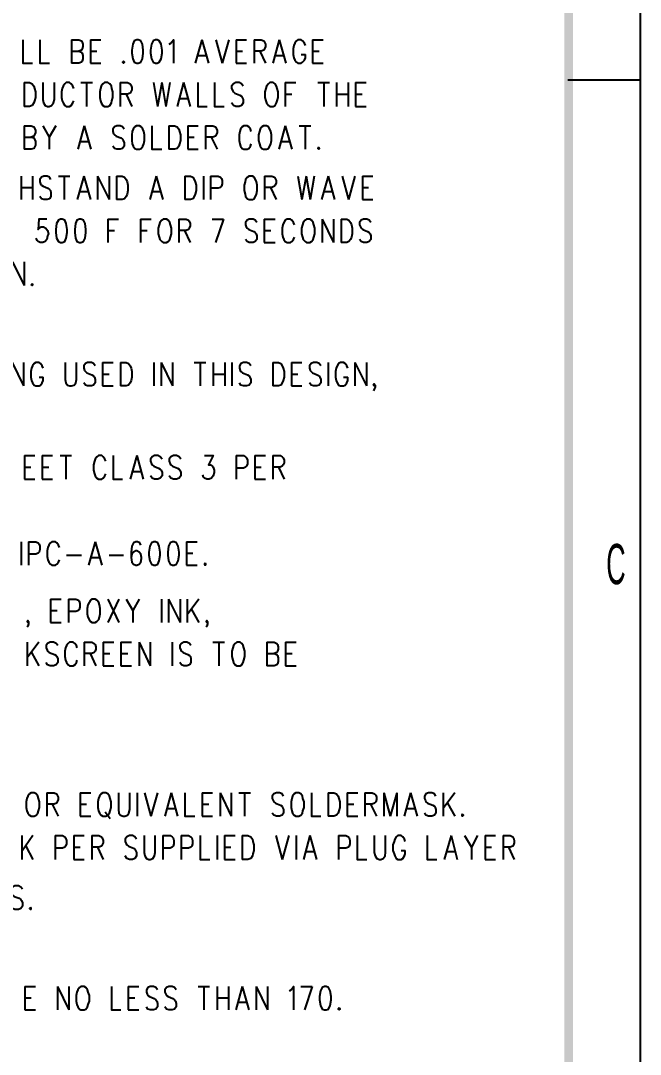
# Model space of a CAD drawing. Extents: x 0 to 19.9, y 0 to 15.
# Drawn here: x 17.738 to 19.9, y 7.979 to 11.582 of the extents above; entities that cross this region are included whole.
import ezdxf
from ezdxf.enums import TextEntityAlignment as Align

# ---------------------------------------------------------------- set-up
doc = ezdxf.new("R2010")
doc.units = 0
doc.header["$MEASUREMENT"] = 0
for name, color, linetype in [('10', 7, 'CONTINUOUS'), ('FORMAT', 3, 'CONTINUOUS'), ('OBJECT', 2, 'CONTINUOUS'), ('TITLE1', 6, 'CONTINUOUS')]:
    doc.layers.add(name, color=color, linetype=linetype)
doc.styles.add('ROMANS', font='romans.shx')
doc.styles.add('SM2', font='TXT', dxfattribs={"width": 0.5})

# ---------------------------------------------------------------- blocks, each defined once
blk = doc.blocks.new('CDWG')
at = {"layer": 'FORMAT'}
for p, q in [((19.9, 0), (19.9, 15)), ((19.9, 11.3747), (19.6466, 11.3747))]:
    blk.add_line(p, q, dxfattribs=at)
blk.add_trace([(19.665, 14.765), (19.635, 14.735), (19.665, 0.235), (19.635, 0.265)], dxfattribs=at)
at = {"layer": 'FORMAT', "style": 'SM2', "width": 0.5}
blk.add_text('C', height=0.1403, dxfattribs=at).set_placement((19.8149, 9.618), align=Align.CENTER)
at = {"layer": 'TITLE1', "style": 'ROMANS', "flags": 8}
for tag, height, p in [('XX', 0.15, (14.3777, 14.1253)), ('XX/XX', 0.075, (13.1243, 1.2636))]:
    blk.add_attdef(tag, text='', height=height, dxfattribs=at).set_placement(p, align=Align.CENTER)
at = {"layer": 'TITLE1', "style": 'ROMANS', "width": 0.707576, "flags": 8}
blk.add_attdef('XX/XX/XX', text='', height=0.15, dxfattribs=at).set_placement((18.0526, 14.1165), (18.8663, 14.1165), align=Align.FIT)
at = {"layer": 'TITLE1', "style": 'ROMANS'}
for tag, p, height in [('XXXXXXX', (13.5096, 1.8925), 0.1), ('XX/XX/XX', (14.9197, 1.8925), 0.1), ('XXXXXXX', (11.741, 0.8194), 0.1), ('XX-XXXXX-XXX', (16.5993, 0.5712), 0.1875), ('XXXXXXX', (13.5488, 0.3103), 0.125), ('XXXXXX', (11.7396, 0.3322), 0.1), ('X', (18.3817, 0.3037), 0.125)]:
    blk.add_attdef(tag, p, '', height=height, dxfattribs=at)
at = {"layer": 'TITLE1', "style": 'ROMANS', "flags": 8}
for tag, p, height in [('XXXXX', (12.0543, 1.5859), 0.075), ('XXX', (13.0516, 1.5859), 0.075), ('XXXXXXXX', (13.5096, 1.5287), 0.093), ('XX/XX/XX', (14.9197, 1.5287), 0.093), ('XXXXX', (12.0517, 1.4275), 0.075), ('XXX', (13.0572, 1.4345), 0.075), ('XXXXX', (12.0517, 1.2565), 0.075)]:
    blk.add_attdef(tag, p, '', height=height, dxfattribs=at)
at = {"layer": 'TITLE1', "style": 'ROMANS'}
for tag, height, p in [('XXXXXXXXXXXXXXXX', 0.1875, (17.9901, 1.3797)), ('XXXXXXXXXXXXXXXXXXXX', 0.1875, (17.7315, 1.0774)), ('XX', 0.1875, (19.2793, 0.5712)), ('XXXXX', 0.125, (16.4513, 0.3037)), ('X', 0.125, (18.8688, 0.3037))]:
    blk.add_attdef(tag, text='', height=height, dxfattribs=at).set_placement(p, align=Align.CENTER)

msp = doc.modelspace()

# ---------------------------------------------------------------- linework, layer by layer
at = {"layer": '10'}
for points in [[(17.7455, 11.516), (17.7455, 11.4343), (17.779, 11.4343)], [(17.8056, 11.516), (17.8056, 11.4343), (17.839, 11.4343)], [(17.9158, 11.516), (17.9158, 11.4343)], [(17.9158, 11.516), (17.9414, 11.516), (17.9503, 11.5121), (17.9522, 11.5081), (17.9552, 11.5003), (17.9552, 11.4924), (17.9522, 11.4845), (17.9503, 11.4796), (17.9414, 11.4757)], [(17.9818, 11.516), (17.9818, 11.4343)], [(17.9818, 11.516), (18.0182, 11.516)], [(18.1432, 11.516), (18.1343, 11.5121), (18.1294, 11.5003), (18.1265, 11.4796), (18.1265, 11.4688), (18.1294, 11.4491), (18.1343, 11.4373), (18.1432, 11.4343), (18.1481, 11.4343), (18.157, 11.4373), (18.1629, 11.4491), (18.1658, 11.4688), (18.1658, 11.4796), (18.1629, 11.5003), (18.157, 11.5121), (18.1481, 11.516), (18.1432, 11.516)], [(18.2081, 11.516), (18.2003, 11.5121), (18.1944, 11.5003), (18.1914, 11.4796), (18.1914, 11.4688), (18.1944, 11.4491), (18.2003, 11.4373), (18.2081, 11.4343), (18.214, 11.4343), (18.2219, 11.4373), (18.2288, 11.4491), (18.2318, 11.4688), (18.2318, 11.4796), (18.2288, 11.5003), (18.2219, 11.5121), (18.214, 11.516), (18.2081, 11.516)], [(18.2564, 11.5003), (18.2623, 11.5042), (18.2711, 11.516), (18.2711, 11.4343)], [(18.3705, 11.516), (18.3469, 11.4343)], [(18.3705, 11.516), (18.3932, 11.4343)], [(18.4188, 11.516), (18.4414, 11.4343)], [(18.464, 11.516), (18.4414, 11.4343)], [(18.4896, 11.516), (18.4896, 11.4343)], [(18.4896, 11.516), (18.5261, 11.516)], [(18.5526, 11.516), (18.5526, 11.4343)], [(18.5526, 11.516), (18.5772, 11.516), (18.5861, 11.5121), (18.589, 11.5081), (18.592, 11.5003), (18.592, 11.4924), (18.589, 11.4845), (18.5861, 11.4796), (18.5772, 11.4757), (18.5526, 11.4757)], [(18.6402, 11.516), (18.6176, 11.4343)], [(18.6402, 11.516), (18.6629, 11.4343)], [(18.7318, 11.4963), (18.7288, 11.5042), (18.7219, 11.5121), (18.717, 11.516), (18.7052, 11.516), (18.7003, 11.5121), (18.6944, 11.5042), (18.6914, 11.4963), (18.6885, 11.4845), (18.6885, 11.4648), (18.6914, 11.453), (18.6944, 11.4451), (18.7003, 11.4373), (18.7052, 11.4343), (18.717, 11.4343), (18.7219, 11.4373), (18.7288, 11.4451), (18.7318, 11.453), (18.7318, 11.4648)], [(18.7564, 11.516), (18.7564, 11.4343)], [(18.7564, 11.516), (18.7938, 11.516)], [(17.9158, 11.4757), (17.9414, 11.4757), (17.9503, 11.4727), (17.9522, 11.4688), (17.9552, 11.4609), (17.9552, 11.4491), (17.9522, 11.4412), (17.9503, 11.4373), (17.9414, 11.4343), (17.9158, 11.4343)], [(17.9818, 11.4757), (18.0044, 11.4757)], [(18.3568, 11.4609), (18.3843, 11.4609)], [(18.4896, 11.4757), (18.5123, 11.4757)], [(18.5723, 11.4757), (18.592, 11.4343)], [(18.6264, 11.4609), (18.654, 11.4609)], [(18.717, 11.4648), (18.7318, 11.4648)], [(18.7564, 11.4757), (18.779, 11.4757)], [(17.9818, 11.4343), (18.0182, 11.4343)], [(18.0969, 11.4412), (18.094, 11.4373), (18.0969, 11.4343), (18.0999, 11.4373), (18.0969, 11.4412)], [(18.4896, 11.4343), (18.5261, 11.4343)], [(18.7564, 11.4343), (18.7938, 11.4343)], [(17.7505, 11.3664), (17.7505, 11.2837)], [(17.7505, 11.3664), (17.7692, 11.3664), (17.778, 11.3625), (17.7839, 11.3536), (17.7859, 11.3457), (17.7898, 11.3339), (17.7898, 11.3152), (17.7859, 11.3034), (17.7839, 11.2955), (17.778, 11.2867), (17.7692, 11.2837), (17.7505, 11.2837)], [(17.8154, 11.3664), (17.8154, 11.3074), (17.8184, 11.2955), (17.8233, 11.2867), (17.8322, 11.2837), (17.8381, 11.2837), (17.8459, 11.2867), (17.8528, 11.2955), (17.8558, 11.3074), (17.8558, 11.3664)], [(17.9237, 11.3457), (17.9207, 11.3536), (17.9148, 11.3625), (17.9089, 11.3664), (17.8971, 11.3664), (17.8922, 11.3625), (17.8863, 11.3536), (17.8833, 11.3457), (17.8804, 11.3339), (17.8804, 11.3152), (17.8833, 11.3034), (17.8863, 11.2955), (17.8922, 11.2867), (17.8971, 11.2837), (17.9089, 11.2837), (17.9148, 11.2867), (17.9207, 11.2955), (17.9237, 11.3034)], [(17.9483, 11.3664), (17.9887, 11.3664)], [(17.968, 11.3664), (17.968, 11.2837)], [(18.031, 11.3664), (18.0251, 11.3625), (18.0192, 11.3536), (18.0172, 11.3457), (18.0142, 11.3339), (18.0142, 11.3152), (18.0172, 11.3034), (18.0192, 11.2955), (18.0251, 11.2867), (18.031, 11.2837), (18.0428, 11.2837), (18.0487, 11.2867), (18.0546, 11.2955), (18.0566, 11.3034), (18.0595, 11.3152), (18.0595, 11.3339), (18.0566, 11.3457), (18.0546, 11.3536), (18.0487, 11.3625), (18.0428, 11.3664), (18.031, 11.3664)], [(18.0851, 11.3664), (18.0851, 11.2837)], [(18.0851, 11.3664), (18.1107, 11.3664), (18.1196, 11.3625), (18.1225, 11.3585), (18.1255, 11.3497), (18.1255, 11.3418), (18.1225, 11.3339), (18.1196, 11.33), (18.1107, 11.3261), (18.0851, 11.3261)], [(18.2012, 11.3664), (18.215, 11.2837)], [(18.2308, 11.3664), (18.215, 11.2837)], [(18.2308, 11.3664), (18.2446, 11.2837)], [(18.2583, 11.3664), (18.2446, 11.2837)], [(18.3066, 11.3664), (18.2839, 11.2837)], [(18.3066, 11.3664), (18.3292, 11.2837)], [(18.3558, 11.3664), (18.3558, 11.2837), (18.3892, 11.2837)], [(18.4148, 11.3664), (18.4148, 11.2837), (18.4483, 11.2837)], [(18.5142, 11.3536), (18.5083, 11.3625), (18.5005, 11.3664), (18.4886, 11.3664), (18.4808, 11.3625), (18.4739, 11.3536), (18.4739, 11.3457), (18.4778, 11.3379), (18.4808, 11.3339), (18.4857, 11.33), (18.5024, 11.3231), (18.5083, 11.3192), (18.5113, 11.3152), (18.5142, 11.3074), (18.5142, 11.2955), (18.5083, 11.2867), (18.5005, 11.2837), (18.4886, 11.2837), (18.4808, 11.2867), (18.4739, 11.2955)], [(18.6077, 11.3664), (18.6028, 11.3625), (18.5959, 11.3536), (18.593, 11.3457), (18.59, 11.3339), (18.59, 11.3152), (18.593, 11.3034), (18.5959, 11.2955), (18.6028, 11.2867), (18.6077, 11.2837), (18.6196, 11.2837), (18.6255, 11.2867), (18.6304, 11.2955), (18.6333, 11.3034), (18.6363, 11.3152), (18.6363, 11.3339), (18.6333, 11.3457), (18.6304, 11.3536), (18.6255, 11.3625), (18.6196, 11.3664), (18.6077, 11.3664)], [(18.6609, 11.3664), (18.6609, 11.2837)], [(18.6609, 11.3664), (18.6983, 11.3664)], [(18.7751, 11.3664), (18.8154, 11.3664)], [(18.7957, 11.3664), (18.7957, 11.2837)], [(18.84, 11.3664), (18.84, 11.2837)], [(18.8804, 11.3664), (18.8804, 11.2837)], [(18.906, 11.3664), (18.906, 11.2837)], [(18.906, 11.3664), (18.9434, 11.3664)], [(18.1058, 11.3261), (18.1255, 11.2837)], [(18.6609, 11.3261), (18.6845, 11.3261)], [(18.84, 11.3261), (18.8804, 11.3261)], [(18.906, 11.3261), (18.9296, 11.3261)], [(18.2928, 11.3113), (18.3213, 11.3113)], [(18.906, 11.2837), (18.9434, 11.2837)], [(17.7505, 11.2158), (17.7505, 11.1341)], [(17.7505, 11.2158), (17.7751, 11.2158), (17.7839, 11.2119), (17.7859, 11.2079), (17.7898, 11.2001), (17.7898, 11.1922), (17.7859, 11.1843), (17.7839, 11.1804), (17.7751, 11.1764)], [(17.8154, 11.2158), (17.8381, 11.1764), (17.8381, 11.1341)], [(17.8607, 11.2158), (17.8381, 11.1764)], [(17.9601, 11.2158), (17.9375, 11.1341)], [(17.9601, 11.2158), (17.9827, 11.1341)], [(18.0989, 11.204), (18.093, 11.2119), (18.0851, 11.2158), (18.0733, 11.2158), (18.0654, 11.2119), (18.0595, 11.204), (18.0595, 11.1961), (18.0625, 11.1883), (18.0654, 11.1843), (18.0713, 11.1804), (18.0881, 11.1735), (18.093, 11.1696), (18.0959, 11.1646), (18.0989, 11.1568), (18.0989, 11.1449), (18.093, 11.1371), (18.0851, 11.1341), (18.0733, 11.1341), (18.0654, 11.1371), (18.0595, 11.1449)], [(18.1422, 11.2158), (18.1363, 11.2119), (18.1304, 11.204), (18.1274, 11.1961), (18.1255, 11.1843), (18.1255, 11.1646), (18.1274, 11.1528), (18.1304, 11.1449), (18.1363, 11.1371), (18.1422, 11.1341), (18.153, 11.1341), (18.1589, 11.1371), (18.1648, 11.1449), (18.1678, 11.1528), (18.1707, 11.1646), (18.1707, 11.1843), (18.1678, 11.1961), (18.1648, 11.204), (18.1589, 11.2119), (18.153, 11.2158), (18.1422, 11.2158)], [(18.1963, 11.2158), (18.1963, 11.1341), (18.2308, 11.1341)], [(18.2554, 11.2158), (18.2554, 11.1341)], [(18.2554, 11.2158), (18.2751, 11.2158), (18.2839, 11.2119), (18.2898, 11.204), (18.2928, 11.1961), (18.2957, 11.1843), (18.2957, 11.1646), (18.2928, 11.1528), (18.2898, 11.1449), (18.2839, 11.1371), (18.2751, 11.1341), (18.2554, 11.1341)], [(18.3213, 11.2158), (18.3213, 11.1341)], [(18.3213, 11.2158), (18.3577, 11.2158)], [(18.3833, 11.2158), (18.3833, 11.1341)], [(18.3833, 11.2158), (18.4089, 11.2158), (18.4178, 11.2119), (18.4207, 11.2079), (18.4237, 11.2001), (18.4237, 11.1922), (18.4207, 11.1843), (18.4178, 11.1804), (18.4089, 11.1764), (18.3833, 11.1764)], [(18.5428, 11.1961), (18.5398, 11.204), (18.5339, 11.2119), (18.528, 11.2158), (18.5172, 11.2158), (18.5113, 11.2119), (18.5054, 11.204), (18.5024, 11.1961), (18.5005, 11.1843), (18.5005, 11.1646), (18.5024, 11.1528), (18.5054, 11.1449), (18.5113, 11.1371), (18.5172, 11.1341), (18.528, 11.1341), (18.5339, 11.1371), (18.5398, 11.1449), (18.5428, 11.1528)], [(18.5851, 11.2158), (18.5792, 11.2119), (18.5733, 11.204), (18.5713, 11.1961), (18.5684, 11.1843), (18.5684, 11.1646), (18.5713, 11.1528), (18.5733, 11.1449), (18.5792, 11.1371), (18.5851, 11.1341), (18.5959, 11.1341), (18.6028, 11.1371), (18.6077, 11.1449), (18.6107, 11.1528), (18.6136, 11.1646), (18.6136, 11.1843), (18.6107, 11.1961), (18.6077, 11.204), (18.6028, 11.2119), (18.5959, 11.2158), (18.5851, 11.2158)], [(18.6609, 11.2158), (18.6392, 11.1341)], [(18.6609, 11.2158), (18.6845, 11.1341)], [(18.7101, 11.2158), (18.7505, 11.2158)], [(18.7308, 11.2158), (18.7308, 11.1341)], [(17.7505, 11.1764), (17.7751, 11.1764), (17.7839, 11.1735), (17.7859, 11.1696), (17.7898, 11.1607), (17.7898, 11.1489), (17.7859, 11.141), (17.7839, 11.1371), (17.7751, 11.1341), (17.7505, 11.1341)], [(18.3213, 11.1764), (18.343, 11.1764)], [(18.403, 11.1764), (18.4237, 11.1341)], [(17.9463, 11.1607), (17.9739, 11.1607)], [(18.6471, 11.1607), (18.6766, 11.1607)], [(18.778, 11.141), (18.7751, 11.1371), (18.778, 11.1341), (18.781, 11.1371), (18.778, 11.141)], [(18.3213, 11.1341), (18.3577, 11.1341)], [(17.7396, 11.0406), (17.7396, 10.9589)], [(17.779, 11.0406), (17.779, 10.9589)], [(17.8439, 11.0288), (17.839, 11.0367), (17.8302, 11.0406), (17.8193, 11.0406), (17.8105, 11.0367), (17.8056, 11.0288), (17.8056, 11.0209), (17.8075, 11.0131), (17.8105, 11.0091), (17.8164, 11.0052), (17.8331, 10.9983), (17.839, 10.9944), (17.842, 10.9904), (17.8439, 10.9825), (17.8439, 10.9698), (17.839, 10.9619), (17.8302, 10.9589), (17.8193, 10.9589), (17.8105, 10.9619), (17.8056, 10.9698)], [(17.8705, 11.0406), (17.9099, 11.0406)], [(17.8902, 11.0406), (17.8902, 10.9589)], [(17.9581, 11.0406), (17.9355, 10.9589)], [(17.9581, 11.0406), (17.9817, 10.9589)], [(18.0063, 11.0406), (18.0063, 10.9589)], [(18.0063, 11.0406), (18.0467, 10.9589)], [(18.0467, 11.0406), (18.0467, 10.9589)], [(18.0723, 11.0406), (18.0723, 10.9589)], [(18.0723, 11.0406), (18.092, 11.0406), (18.0999, 11.0367), (18.1067, 11.0288), (18.1097, 11.0209), (18.1117, 11.0091), (18.1117, 10.9904), (18.1097, 10.9776), (18.1067, 10.9698), (18.0999, 10.9619), (18.092, 10.9589), (18.0723, 10.9589)], [(18.2111, 11.0406), (18.1884, 10.9589)], [(18.2111, 11.0406), (18.2347, 10.9589)], [(18.3105, 11.0406), (18.3105, 10.9589)], [(18.3105, 11.0406), (18.3302, 11.0406), (18.339, 11.0367), (18.3439, 11.0288), (18.3469, 11.0209), (18.3499, 11.0091), (18.3499, 10.9904), (18.3469, 10.9776), (18.3439, 10.9698), (18.339, 10.9619), (18.3302, 10.9589), (18.3105, 10.9589)], [(18.3764, 11.0406), (18.3764, 10.9589)], [(18.401, 11.0406), (18.401, 10.9589)], [(18.401, 11.0406), (18.4276, 11.0406), (18.4355, 11.0367), (18.4384, 11.0327), (18.4414, 11.0249), (18.4414, 11.0131), (18.4384, 11.0052), (18.4355, 11.0012), (18.4276, 10.9983), (18.401, 10.9983)], [(18.5349, 11.0406), (18.529, 11.0367), (18.5231, 11.0288), (18.5211, 11.0209), (18.5182, 11.0091), (18.5182, 10.9904), (18.5211, 10.9776), (18.5231, 10.9698), (18.529, 10.9619), (18.5349, 10.9589), (18.5467, 10.9589), (18.5526, 10.9619), (18.5575, 10.9698), (18.5605, 10.9776), (18.5634, 10.9904), (18.5634, 11.0091), (18.5605, 11.0209), (18.5575, 11.0288), (18.5526, 11.0367), (18.5467, 11.0406), (18.5349, 11.0406)], [(18.589, 11.0406), (18.589, 10.9589)], [(18.589, 11.0406), (18.6146, 11.0406), (18.6235, 11.0367), (18.6264, 11.0327), (18.6294, 11.0249), (18.6294, 11.017), (18.6264, 11.0091), (18.6235, 11.0052), (18.6146, 11.0012), (18.589, 11.0012)], [(18.7052, 11.0406), (18.7189, 10.9589)], [(18.7347, 11.0406), (18.7189, 10.9589)], [(18.7347, 11.0406), (18.7485, 10.9589)], [(18.7623, 11.0406), (18.7485, 10.9589)], [(18.8105, 11.0406), (18.7878, 10.9589)], [(18.8105, 11.0406), (18.8331, 10.9589)], [(18.8597, 11.0406), (18.8813, 10.9589)], [(18.904, 11.0406), (18.8813, 10.9589)], [(18.9306, 11.0406), (18.9306, 10.9589)], [(18.9306, 11.0406), (18.967, 11.0406)], [(17.7396, 11.0012), (17.779, 11.0012)], [(18.6097, 11.0012), (18.6294, 10.9589)], [(18.9306, 11.0012), (18.9522, 11.0012)], [(17.9443, 10.9865), (17.9719, 10.9865)], [(18.1973, 10.9865), (18.2249, 10.9865)], [(18.7967, 10.9865), (18.8252, 10.9865)], [(18.9306, 10.9589), (18.967, 10.9589)], [(17.8292, 10.891), (17.8016, 10.891), (17.7987, 10.8546), (17.8016, 10.8595), (17.8095, 10.8635), (17.8184, 10.8635), (17.8262, 10.8595), (17.8321, 10.8507), (17.8351, 10.8398), (17.8321, 10.832), (17.8292, 10.8201), (17.8233, 10.8123), (17.8154, 10.8093), (17.8066, 10.8093), (17.7987, 10.8123), (17.7957, 10.8162), (17.7928, 10.8241)], [(17.8774, 10.891), (17.8696, 10.8871), (17.8636, 10.8753), (17.8607, 10.8546), (17.8607, 10.8438), (17.8636, 10.8241), (17.8696, 10.8123), (17.8774, 10.8093), (17.8833, 10.8093), (17.8922, 10.8123), (17.8971, 10.8241), (17.9001, 10.8438), (17.9001, 10.8546), (17.8971, 10.8753), (17.8922, 10.8871), (17.8833, 10.891), (17.8774, 10.891)], [(17.9434, 10.891), (17.9345, 10.8871), (17.9296, 10.8753), (17.9266, 10.8546), (17.9266, 10.8438), (17.9296, 10.8241), (17.9345, 10.8123), (17.9434, 10.8093), (17.9483, 10.8093), (17.9571, 10.8123), (17.9631, 10.8241), (17.965, 10.8438), (17.965, 10.8546), (17.9631, 10.8753), (17.9571, 10.8871), (17.9483, 10.891), (17.9434, 10.891)], [(18.0428, 10.891), (18.0428, 10.8093)], [(18.0428, 10.891), (18.0792, 10.891)], [(18.156, 10.891), (18.156, 10.8093)], [(18.156, 10.891), (18.1934, 10.891)], [(18.2357, 10.891), (18.2308, 10.8871), (18.2239, 10.8792), (18.2209, 10.8713), (18.218, 10.8595), (18.218, 10.8398), (18.2209, 10.828), (18.2239, 10.8201), (18.2308, 10.8123), (18.2357, 10.8093), (18.2475, 10.8093), (18.2524, 10.8123), (18.2583, 10.8201), (18.2613, 10.828), (18.2642, 10.8398), (18.2642, 10.8595), (18.2613, 10.8713), (18.2583, 10.8792), (18.2524, 10.8871), (18.2475, 10.891), (18.2357, 10.891)], [(18.2898, 10.891), (18.2898, 10.8093)], [(18.2898, 10.891), (18.3154, 10.891), (18.3233, 10.8871), (18.3262, 10.8831), (18.3292, 10.8753), (18.3292, 10.8674), (18.3262, 10.8595), (18.3233, 10.8546), (18.3154, 10.8507), (18.2898, 10.8507)], [(18.406, 10.891), (18.4463, 10.891)], [(18.4463, 10.891), (18.4178, 10.8093)], [(18.5625, 10.8792), (18.5566, 10.8871), (18.5487, 10.891), (18.5359, 10.891), (18.528, 10.8871), (18.5221, 10.8792), (18.5221, 10.8713), (18.5251, 10.8635), (18.528, 10.8595), (18.5339, 10.8546), (18.5516, 10.8477), (18.5566, 10.8438), (18.5595, 10.8398), (18.5625, 10.832), (18.5625, 10.8201), (18.5566, 10.8123), (18.5487, 10.8093), (18.5359, 10.8093), (18.528, 10.8123), (18.5221, 10.8201)], [(18.5881, 10.891), (18.5881, 10.8093)], [(18.5881, 10.891), (18.6255, 10.891)], [(18.6934, 10.8713), (18.6904, 10.8792), (18.6845, 10.8871), (18.6796, 10.891), (18.6678, 10.891), (18.6609, 10.8871), (18.656, 10.8792), (18.653, 10.8713), (18.6501, 10.8595), (18.6501, 10.8398), (18.653, 10.828), (18.656, 10.8201), (18.6609, 10.8123), (18.6678, 10.8093), (18.6796, 10.8093), (18.6845, 10.8123), (18.6904, 10.8201), (18.6934, 10.828)], [(18.7357, 10.891), (18.7308, 10.8871), (18.7239, 10.8792), (18.7209, 10.8713), (18.718, 10.8595), (18.718, 10.8398), (18.7209, 10.828), (18.7239, 10.8201), (18.7308, 10.8123), (18.7357, 10.8093), (18.7475, 10.8093), (18.7524, 10.8123), (18.7583, 10.8201), (18.7613, 10.828), (18.7642, 10.8398), (18.7642, 10.8595), (18.7613, 10.8713), (18.7583, 10.8792), (18.7524, 10.8871), (18.7475, 10.891), (18.7357, 10.891)], [(18.7898, 10.891), (18.7898, 10.8093)], [(18.7898, 10.891), (18.8292, 10.8093)], [(18.8292, 10.891), (18.8292, 10.8093)], [(18.8558, 10.891), (18.8558, 10.8093)], [(18.8558, 10.891), (18.8755, 10.891), (18.8833, 10.8871), (18.8892, 10.8792), (18.8922, 10.8713), (18.8942, 10.8595), (18.8942, 10.8398), (18.8922, 10.828), (18.8892, 10.8201), (18.8833, 10.8123), (18.8755, 10.8093), (18.8558, 10.8093)], [(18.9601, 10.8792), (18.9542, 10.8871), (18.9463, 10.891), (18.9345, 10.891), (18.9266, 10.8871), (18.9207, 10.8792), (18.9207, 10.8713), (18.9237, 10.8635), (18.9266, 10.8595), (18.9316, 10.8546), (18.9483, 10.8477), (18.9542, 10.8438), (18.9571, 10.8398), (18.9601, 10.832), (18.9601, 10.8201), (18.9542, 10.8123), (18.9463, 10.8093), (18.9345, 10.8093), (18.9266, 10.8123), (18.9207, 10.8201)], [(18.0428, 10.8507), (18.0654, 10.8507)], [(18.156, 10.8507), (18.1796, 10.8507)], [(18.3095, 10.8507), (18.3292, 10.8093)], [(18.5881, 10.8507), (18.6107, 10.8507)], [(18.5881, 10.8093), (18.6255, 10.8093)], [(17.7101, 10.7414), (17.7505, 10.6587)], [(17.7505, 10.7414), (17.7505, 10.6587)], [(17.778, 10.6656), (17.7751, 10.6617), (17.778, 10.6587), (17.781, 10.6617), (17.778, 10.6656)], [(17.7081, 10.391), (17.7485, 10.3093)], [(17.7485, 10.391), (17.7485, 10.3093)], [(17.8164, 10.3713), (17.8134, 10.3792), (17.8075, 10.3871), (17.8026, 10.391), (17.7908, 10.391), (17.7849, 10.3871), (17.779, 10.3792), (17.776, 10.3713), (17.7731, 10.3595), (17.7731, 10.3398), (17.776, 10.328), (17.779, 10.3201), (17.7849, 10.3123), (17.7908, 10.3093), (17.8026, 10.3093), (17.8075, 10.3123), (17.8134, 10.3201), (17.8164, 10.328), (17.8164, 10.3398)], [(17.8931, 10.391), (17.8931, 10.332), (17.8961, 10.3201), (17.901, 10.3123), (17.9099, 10.3093), (17.9158, 10.3093), (17.9246, 10.3123), (17.9305, 10.3201), (17.9325, 10.332), (17.9325, 10.391)], [(17.9985, 10.3792), (17.9925, 10.3871), (17.9847, 10.391), (17.9719, 10.391), (17.964, 10.3871), (17.9581, 10.3792), (17.9581, 10.3713), (17.9611, 10.3634), (17.964, 10.3595), (17.9689, 10.3546), (17.9866, 10.3477), (17.9925, 10.3438), (17.9955, 10.3398), (17.9985, 10.332), (17.9985, 10.3201), (17.9925, 10.3123), (17.9847, 10.3093), (17.9719, 10.3093), (17.964, 10.3123), (17.9581, 10.3201)], [(18.0231, 10.391), (18.0231, 10.3093)], [(18.0231, 10.391), (18.0605, 10.391)], [(18.086, 10.391), (18.086, 10.3093)], [(18.086, 10.391), (18.1067, 10.391), (18.1146, 10.3871), (18.1205, 10.3792), (18.1235, 10.3713), (18.1264, 10.3595), (18.1264, 10.3398), (18.1235, 10.328), (18.1205, 10.3201), (18.1146, 10.3123), (18.1067, 10.3093), (18.086, 10.3093)], [(18.2022, 10.391), (18.2022, 10.3093)], [(18.2288, 10.391), (18.2288, 10.3093)], [(18.2288, 10.391), (18.2681, 10.3093)], [(18.2681, 10.391), (18.2681, 10.3093)], [(18.3439, 10.391), (18.3843, 10.391)], [(18.3646, 10.391), (18.3646, 10.3093)], [(18.4099, 10.391), (18.4099, 10.3093)], [(18.4502, 10.391), (18.4502, 10.3093)], [(18.4748, 10.391), (18.4748, 10.3093)], [(18.5408, 10.3792), (18.5349, 10.3871), (18.526, 10.391), (18.5152, 10.391), (18.5063, 10.3871), (18.5014, 10.3792), (18.5014, 10.3713), (18.5044, 10.3634), (18.5063, 10.3595), (18.5122, 10.3546), (18.529, 10.3477), (18.5349, 10.3438), (18.5378, 10.3398), (18.5408, 10.332), (18.5408, 10.3201), (18.5349, 10.3123), (18.526, 10.3093), (18.5152, 10.3093), (18.5063, 10.3123), (18.5014, 10.3201)], [(18.6175, 10.391), (18.6175, 10.3093)], [(18.6175, 10.391), (18.6372, 10.391), (18.6461, 10.3871), (18.651, 10.3792), (18.654, 10.3713), (18.6569, 10.3595), (18.6569, 10.3398), (18.654, 10.328), (18.651, 10.3201), (18.6461, 10.3123), (18.6372, 10.3093), (18.6175, 10.3093)], [(18.6825, 10.391), (18.6825, 10.3093)], [(18.6825, 10.391), (18.7189, 10.391)], [(18.7849, 10.3792), (18.779, 10.3871), (18.7711, 10.391), (18.7593, 10.391), (18.7514, 10.3871), (18.7455, 10.3792), (18.7455, 10.3713), (18.7484, 10.3634), (18.7514, 10.3595), (18.7563, 10.3546), (18.7731, 10.3477), (18.779, 10.3438), (18.7819, 10.3398), (18.7849, 10.332), (18.7849, 10.3201), (18.779, 10.3123), (18.7711, 10.3093), (18.7593, 10.3093), (18.7514, 10.3123), (18.7455, 10.3201)], [(18.8105, 10.391), (18.8105, 10.3093)], [(18.8794, 10.3713), (18.8764, 10.3792), (18.8705, 10.3871), (18.8646, 10.391), (18.8538, 10.391), (18.8469, 10.3871), (18.842, 10.3792), (18.839, 10.3713), (18.836, 10.3595), (18.836, 10.3398), (18.839, 10.328), (18.842, 10.3201), (18.8469, 10.3123), (18.8538, 10.3093), (18.8646, 10.3093), (18.8705, 10.3123), (18.8764, 10.3201), (18.8794, 10.328), (18.8794, 10.3398)], [(18.904, 10.391), (18.904, 10.3093)], [(18.904, 10.391), (18.9443, 10.3093)], [(18.9443, 10.391), (18.9443, 10.3093)], [(18.0231, 10.3507), (18.0467, 10.3507)], [(18.4099, 10.3507), (18.4502, 10.3507)], [(18.6825, 10.3507), (18.7051, 10.3507)], [(17.8026, 10.3398), (17.8164, 10.3398)], [(18.0231, 10.3093), (18.0605, 10.3093)], [(18.6825, 10.3093), (18.7189, 10.3093)], [(18.8646, 10.3398), (18.8794, 10.3398)], [(18.9748, 10.3123), (18.9719, 10.3093), (18.9689, 10.3123), (18.9719, 10.3162), (18.9748, 10.3123), (18.9748, 10.3054), (18.9719, 10.2975), (18.9689, 10.2926)], [(17.7514, 10.0662), (17.7514, 9.9845)], [(17.7514, 10.0662), (17.7878, 10.0662)], [(17.8134, 10.0662), (17.8134, 9.9845)], [(17.8134, 10.0662), (17.8498, 10.0662)], [(17.8764, 10.0662), (17.9158, 10.0662)], [(17.8961, 10.0662), (17.8961, 9.9845)], [(18.0349, 10.0465), (18.0319, 10.0544), (18.026, 10.0623), (18.0211, 10.0662), (18.0093, 10.0662), (18.0044, 10.0623), (17.9985, 10.0544), (17.9955, 10.0465), (17.9926, 10.0337), (17.9926, 10.015), (17.9955, 10.0032), (17.9985, 9.9953), (18.0044, 9.9875), (18.0093, 9.9845), (18.0211, 9.9845), (18.026, 9.9875), (18.0319, 9.9953), (18.0349, 10.0032)], [(18.0605, 10.0662), (18.0605, 9.9845), (18.0939, 9.9845)], [(18.1431, 10.0662), (18.1205, 9.9845)], [(18.1431, 10.0662), (18.1658, 9.9845)], [(18.2317, 10.0544), (18.2248, 10.0623), (18.217, 10.0662), (18.2052, 10.0662), (18.1973, 10.0623), (18.1914, 10.0544), (18.1914, 10.0465), (18.1943, 10.0377), (18.1973, 10.0337), (18.2022, 10.0298), (18.2189, 10.0229), (18.2248, 10.019), (18.2288, 10.015), (18.2317, 10.0071), (18.2317, 9.9953), (18.2248, 9.9875), (18.217, 9.9845), (18.2051, 9.9845), (18.1973, 9.9875), (18.1914, 9.9953)], [(18.2967, 10.0544), (18.2908, 10.0623), (18.2819, 10.0662), (18.2711, 10.0662), (18.2622, 10.0623), (18.2563, 10.0544), (18.2563, 10.0465), (18.2593, 10.0377), (18.2622, 10.0337), (18.2681, 10.0298), (18.2849, 10.0229), (18.2908, 10.019), (18.2937, 10.015), (18.2967, 10.0071), (18.2967, 9.9953), (18.2908, 9.9875), (18.2819, 9.9845), (18.2711, 9.9845), (18.2622, 9.9875), (18.2563, 9.9953)], [(18.3794, 10.0662), (18.4099, 10.0662), (18.3931, 10.0337), (18.401, 10.0337), (18.4069, 10.0298), (18.4099, 10.0259), (18.4128, 10.015), (18.4128, 10.0071), (18.4099, 9.9953), (18.404, 9.9875), (18.3961, 9.9845), (18.3872, 9.9845), (18.3794, 9.9875), (18.3764, 9.9914), (18.3735, 9.9993)], [(18.4896, 10.0662), (18.4896, 9.9845)], [(18.4896, 10.0662), (18.5152, 10.0662), (18.5231, 10.0623), (18.526, 10.0583), (18.529, 10.0505), (18.529, 10.0377), (18.526, 10.0298), (18.5231, 10.0259), (18.5152, 10.0229), (18.4896, 10.0229)], [(18.5555, 10.0662), (18.5555, 9.9845)], [(18.5555, 10.0662), (18.592, 10.0662)], [(18.6175, 10.0662), (18.6175, 9.9845)], [(18.6175, 10.0662), (18.6431, 10.0662), (18.651, 10.0623), (18.654, 10.0583), (18.6569, 10.0505), (18.6569, 10.0416), (18.654, 10.0337), (18.651, 10.0298), (18.6431, 10.0259), (18.6175, 10.0259)], [(17.7514, 10.0259), (17.7731, 10.0259)], [(17.8134, 10.0259), (17.8361, 10.0259)], [(18.5555, 10.0259), (18.5772, 10.0259)], [(18.6372, 10.0259), (18.6569, 9.9845)], [(17.7514, 9.9845), (17.7878, 9.9845)], [(17.8134, 9.9845), (17.8498, 9.9845)], [(18.1294, 10.0111), (18.1569, 10.0111)], [(18.5555, 9.9845), (18.592, 9.9845)], [(17.7396, 9.766), (17.7396, 9.6843)], [(17.7652, 9.766), (17.7652, 9.6843)], [(17.7652, 9.766), (17.7908, 9.766), (17.7996, 9.7621), (17.8026, 9.7581), (17.8055, 9.7503), (17.8055, 9.7384), (17.8026, 9.7296), (17.7996, 9.7257), (17.7908, 9.7227), (17.7652, 9.7227)], [(17.8735, 9.7463), (17.8705, 9.7542), (17.8646, 9.7621), (17.8597, 9.766), (17.8469, 9.766), (17.842, 9.7621), (17.8361, 9.7542), (17.8331, 9.7463), (17.8302, 9.7345), (17.8302, 9.7148), (17.8331, 9.703), (17.8361, 9.6951), (17.842, 9.6873), (17.8469, 9.6843), (17.8597, 9.6843), (17.8646, 9.6873), (17.8705, 9.6951), (17.8735, 9.703)], [(17.9985, 9.766), (17.9748, 9.6843)], [(17.9985, 9.766), (18.0211, 9.6843)], [(18.1569, 9.7542), (18.154, 9.7621), (18.1461, 9.766), (18.1402, 9.766), (18.1313, 9.7621), (18.1264, 9.7503), (18.1235, 9.7296), (18.1235, 9.7109), (18.1264, 9.6951), (18.1313, 9.6873), (18.1402, 9.6843), (18.1431, 9.6843), (18.151, 9.6873), (18.1569, 9.6951), (18.1599, 9.707), (18.1599, 9.7109), (18.1569, 9.7227), (18.151, 9.7296), (18.1431, 9.7345), (18.1402, 9.7345), (18.1313, 9.7296), (18.1264, 9.7227), (18.1235, 9.7109)], [(18.2022, 9.766), (18.1943, 9.7621), (18.1884, 9.7503), (18.1855, 9.7296), (18.1855, 9.7188), (18.1884, 9.6991), (18.1943, 9.6873), (18.2022, 9.6843), (18.2081, 9.6843), (18.217, 9.6873), (18.2219, 9.6991), (18.2248, 9.7188), (18.2248, 9.7296), (18.2219, 9.7503), (18.217, 9.7621), (18.2081, 9.766), (18.2022, 9.766)], [(18.2681, 9.766), (18.2593, 9.7621), (18.2544, 9.7503), (18.2514, 9.7296), (18.2514, 9.7188), (18.2544, 9.6991), (18.2593, 9.6873), (18.2681, 9.6843), (18.2731, 9.6843), (18.2819, 9.6873), (18.2878, 9.6991), (18.2908, 9.7188), (18.2908, 9.7296), (18.2878, 9.7503), (18.2819, 9.7621), (18.2731, 9.766), (18.2681, 9.766)], [(18.3164, 9.766), (18.3164, 9.6843)], [(18.3164, 9.766), (18.3538, 9.766)], [(17.8981, 9.7188), (17.9502, 9.7188)], [(17.9847, 9.7109), (18.0122, 9.7109)], [(18.0467, 9.7188), (18.0969, 9.7188)], [(18.3164, 9.7257), (18.339, 9.7257)], [(18.3164, 9.6843), (18.3538, 9.6843)], [(18.3813, 9.6912), (18.3794, 9.6873), (18.3813, 9.6843), (18.3843, 9.6873), (18.3813, 9.6912)], [(17.842, 9.5662), (17.842, 9.4845)], [(17.842, 9.5662), (17.8794, 9.5662)], [(17.905, 9.5662), (17.905, 9.4845)], [(17.905, 9.5662), (17.9306, 9.5662), (17.9394, 9.5623), (17.9424, 9.5583), (17.9443, 9.5505), (17.9443, 9.5377), (17.9424, 9.5298), (17.9394, 9.5259), (17.9306, 9.5229), (17.905, 9.5229)], [(17.9876, 9.5662), (17.9817, 9.5623), (17.9768, 9.5544), (17.9729, 9.5465), (17.9699, 9.5337), (17.9699, 9.515), (17.9729, 9.5032), (17.9768, 9.4953), (17.9817, 9.4875), (17.9876, 9.4845), (17.9985, 9.4845), (18.0044, 9.4875), (18.0103, 9.4953), (18.0132, 9.5032), (18.0152, 9.515), (18.0152, 9.5337), (18.0132, 9.5465), (18.0103, 9.5544), (18.0044, 9.5623), (17.9985, 9.5662), (17.9876, 9.5662)], [(18.0418, 9.5662), (18.0811, 9.4845)], [(18.0811, 9.5662), (18.0418, 9.4845)], [(18.1067, 9.5662), (18.1294, 9.5259), (18.1294, 9.4845)], [(18.152, 9.5662), (18.1294, 9.5259)], [(18.2298, 9.5662), (18.2298, 9.4845)], [(18.2544, 9.5662), (18.2544, 9.4845)], [(18.2544, 9.5662), (18.2947, 9.4845)], [(18.2947, 9.5662), (18.2947, 9.4845)], [(18.3193, 9.5662), (18.3193, 9.4845)], [(18.3597, 9.5662), (18.3193, 9.5111)], [(17.842, 9.5259), (17.8656, 9.5259)], [(18.3341, 9.5298), (18.3597, 9.4845)], [(17.7652, 9.4875), (17.7632, 9.4845), (17.7603, 9.4875), (17.7632, 9.4914), (17.7652, 9.4875), (17.7652, 9.4796), (17.7632, 9.4717), (17.7603, 9.4678)], [(17.842, 9.4845), (17.8794, 9.4845)], [(18.3902, 9.4875), (18.3882, 9.4845), (18.3853, 9.4875), (18.3882, 9.4914), (18.3902, 9.4875), (18.3902, 9.4796), (18.3882, 9.4717), (18.3853, 9.4678)], [(17.7613, 9.4156), (17.7613, 9.3339)], [(17.8016, 9.4156), (17.7613, 9.3615)], [(17.8676, 9.4038), (17.8617, 9.4117), (17.8528, 9.4156), (17.841, 9.4156), (17.8321, 9.4117), (17.8272, 9.4038), (17.8272, 9.3959), (17.8302, 9.3881), (17.8321, 9.3841), (17.838, 9.3802), (17.8558, 9.3733), (17.8617, 9.3694), (17.8646, 9.3654), (17.8676, 9.3575), (17.8676, 9.3448), (17.8617, 9.3369), (17.8528, 9.3339), (17.841, 9.3339), (17.8321, 9.3369), (17.8272, 9.3448)], [(17.9355, 9.3959), (17.9325, 9.4038), (17.9266, 9.4117), (17.9217, 9.4156), (17.9089, 9.4156), (17.904, 9.4117), (17.8981, 9.4038), (17.8951, 9.3959), (17.8922, 9.3841), (17.8922, 9.3654), (17.8951, 9.3526), (17.8981, 9.3447), (17.904, 9.3369), (17.9089, 9.3339), (17.9217, 9.3339), (17.9266, 9.3369), (17.9325, 9.3447), (17.9355, 9.3526)], [(17.9601, 9.4156), (17.9601, 9.3339)], [(17.9601, 9.4156), (17.9867, 9.4156), (17.9945, 9.4117), (17.9975, 9.4077), (18.0004, 9.3999), (18.0004, 9.392), (17.9975, 9.3841), (17.9945, 9.3802), (17.9867, 9.3762), (17.9601, 9.3762)], [(18.026, 9.4156), (18.026, 9.3339)], [(18.026, 9.4156), (18.0634, 9.4156)], [(18.088, 9.4156), (18.088, 9.3339)], [(18.088, 9.4156), (18.1254, 9.4156)], [(18.151, 9.4156), (18.151, 9.3339)], [(18.151, 9.4156), (18.1904, 9.3339)], [(18.1904, 9.4156), (18.1904, 9.3339)], [(18.2672, 9.4156), (18.2672, 9.3339)], [(18.3321, 9.4038), (18.3272, 9.4117), (18.3184, 9.4156), (18.3075, 9.4156), (18.2987, 9.4117), (18.2937, 9.4038), (18.2937, 9.3959), (18.2967, 9.3881), (18.2987, 9.3841), (18.3046, 9.3802), (18.3213, 9.3733), (18.3272, 9.3694), (18.3302, 9.3654), (18.3321, 9.3575), (18.3321, 9.3447), (18.3272, 9.3369), (18.3184, 9.3339), (18.3075, 9.3339), (18.2987, 9.3369), (18.2937, 9.3447)], [(18.4089, 9.4156), (18.4493, 9.4156)], [(18.4296, 9.4156), (18.4296, 9.3339)], [(18.4926, 9.4156), (18.4867, 9.4117), (18.4808, 9.4038), (18.4778, 9.3959), (18.4748, 9.3841), (18.4748, 9.3654), (18.4778, 9.3526), (18.4808, 9.3447), (18.4867, 9.3369), (18.4926, 9.3339), (18.5034, 9.3339), (18.5093, 9.3369), (18.5142, 9.3447), (18.5172, 9.3526), (18.5201, 9.3654), (18.5201, 9.3841), (18.5172, 9.3959), (18.5142, 9.4038), (18.5093, 9.4117), (18.5034, 9.4156), (18.4926, 9.4156)], [(18.5969, 9.4156), (18.5969, 9.3339)], [(18.5969, 9.4156), (18.6225, 9.4156), (18.6313, 9.4117), (18.6343, 9.4077), (18.6363, 9.3999), (18.6363, 9.392), (18.6343, 9.3841), (18.6313, 9.3802), (18.6225, 9.3762)], [(18.6619, 9.4156), (18.6619, 9.3339)], [(18.6619, 9.4156), (18.6993, 9.4156)], [(17.776, 9.3802), (17.8016, 9.3339)], [(17.9808, 9.3762), (18.0004, 9.3339)], [(18.026, 9.3762), (18.0487, 9.3762)], [(18.088, 9.3762), (18.1117, 9.3762)], [(18.5969, 9.3762), (18.6225, 9.3762), (18.6313, 9.3733), (18.6343, 9.3694), (18.6363, 9.3615), (18.6363, 9.3487), (18.6343, 9.3408), (18.6313, 9.3369), (18.6225, 9.3339), (18.5969, 9.3339)], [(18.6619, 9.3762), (18.6855, 9.3762)], [(18.026, 9.3339), (18.0634, 9.3339)], [(18.088, 9.3339), (18.1254, 9.3339)], [(18.6619, 9.3339), (18.6993, 9.3339)], [(17.775, 8.891), (17.7691, 8.8871), (17.7632, 8.8792), (17.7602, 8.8713), (17.7573, 8.8595), (17.7573, 8.8398), (17.7602, 8.828), (17.7632, 8.8201), (17.7691, 8.8123), (17.775, 8.8093), (17.7858, 8.8093), (17.7927, 8.8123), (17.7976, 8.8201), (17.8006, 8.828), (17.8036, 8.8398), (17.8036, 8.8595), (17.8006, 8.8713), (17.7976, 8.8792), (17.7927, 8.8871), (17.7858, 8.891), (17.775, 8.891)], [(17.8291, 8.891), (17.8291, 8.8093)], [(17.8291, 8.891), (17.8547, 8.891), (17.8636, 8.8871), (17.8656, 8.8831), (17.8685, 8.8753), (17.8685, 8.8674), (17.8656, 8.8595), (17.8636, 8.8546), (17.8547, 8.8507), (17.8291, 8.8507)], [(17.9453, 8.891), (17.9453, 8.8093)], [(17.9453, 8.891), (17.9827, 8.891)], [(18.025, 8.891), (18.0191, 8.8871), (18.0132, 8.8792), (18.0102, 8.8713), (18.0073, 8.8595), (18.0073, 8.8398), (18.0102, 8.828), (18.0132, 8.8201), (18.0191, 8.8123), (18.025, 8.8093), (18.0358, 8.8093), (18.0427, 8.8123), (18.0476, 8.8201), (18.0506, 8.828), (18.0536, 8.8398), (18.0536, 8.8595), (18.0506, 8.8713), (18.0476, 8.8792), (18.0427, 8.8871), (18.0358, 8.891), (18.025, 8.891)], [(18.0791, 8.891), (18.0791, 8.832), (18.0811, 8.8201), (18.087, 8.8123), (18.0959, 8.8093), (18.1018, 8.8093), (18.1106, 8.8123), (18.1156, 8.8201), (18.1185, 8.832), (18.1185, 8.891)], [(18.1441, 8.891), (18.1441, 8.8093)], [(18.1697, 8.891), (18.1923, 8.8093)], [(18.215, 8.891), (18.1923, 8.8093)], [(18.2632, 8.891), (18.2406, 8.8093)], [(18.2632, 8.891), (18.2858, 8.8093)], [(18.3114, 8.891), (18.3114, 8.8093), (18.3459, 8.8093)], [(18.3715, 8.891), (18.3715, 8.8093)], [(18.3715, 8.891), (18.4079, 8.891)], [(18.4345, 8.891), (18.4345, 8.8093)], [(18.4345, 8.891), (18.4728, 8.8093)], [(18.4728, 8.891), (18.4728, 8.8093)], [(18.4994, 8.891), (18.5398, 8.891)], [(18.5191, 8.891), (18.5191, 8.8093)], [(18.6549, 8.8792), (18.65, 8.8871), (18.6412, 8.891), (18.6303, 8.891), (18.6215, 8.8871), (18.6156, 8.8792), (18.6156, 8.8713), (18.6185, 8.8634), (18.6215, 8.8595), (18.6274, 8.8546), (18.6441, 8.8477), (18.65, 8.8438), (18.652, 8.8398), (18.6549, 8.832), (18.6549, 8.8201), (18.65, 8.8123), (18.6412, 8.8093), (18.6303, 8.8093), (18.6215, 8.8123), (18.6156, 8.8201)], [(18.6982, 8.891), (18.6923, 8.8871), (18.6864, 8.8792), (18.6845, 8.8713), (18.6815, 8.8595), (18.6815, 8.8398), (18.6845, 8.828), (18.6864, 8.8201), (18.6923, 8.8123), (18.6982, 8.8093), (18.7091, 8.8093), (18.715, 8.8123), (18.7209, 8.8201), (18.7228, 8.828), (18.7268, 8.8398), (18.7268, 8.8595), (18.7228, 8.8713), (18.7209, 8.8792), (18.715, 8.8871), (18.7091, 8.891), (18.6982, 8.891)], [(18.7524, 8.891), (18.7524, 8.8093), (18.7858, 8.8093)], [(18.8114, 8.891), (18.8114, 8.8093)], [(18.8114, 8.891), (18.8311, 8.891), (18.84, 8.8871), (18.8459, 8.8792), (18.8478, 8.8713), (18.8518, 8.8595), (18.8518, 8.8398), (18.8478, 8.828), (18.8459, 8.8201), (18.84, 8.8123), (18.8311, 8.8093), (18.8114, 8.8093)], [(18.8774, 8.891), (18.8774, 8.8093)], [(18.8774, 8.891), (18.9148, 8.891)], [(18.9394, 8.891), (18.9394, 8.8093)], [(18.9394, 8.891), (18.965, 8.891), (18.9728, 8.8871), (18.9768, 8.8831), (18.9797, 8.8753), (18.9797, 8.8674), (18.9768, 8.8595), (18.9728, 8.8546), (18.965, 8.8507), (18.9394, 8.8507)], [(19.0053, 8.891), (19.0053, 8.8093)], [(19.0053, 8.891), (19.027, 8.8093)], [(19.0506, 8.891), (19.027, 8.8093)], [(19.0506, 8.891), (19.0506, 8.8093)], [(19.0978, 8.891), (19.0762, 8.8093)], [(19.0978, 8.891), (19.1215, 8.8093)], [(19.1864, 8.8792), (19.1815, 8.8871), (19.1726, 8.891), (19.1608, 8.891), (19.152, 8.8871), (19.1471, 8.8792), (19.1471, 8.8713), (19.15, 8.8634), (19.152, 8.8595), (19.1579, 8.8546), (19.1756, 8.8477), (19.1815, 8.8438), (19.1845, 8.8398), (19.1864, 8.832), (19.1864, 8.8201), (19.1815, 8.8123), (19.1726, 8.8093), (19.1608, 8.8093), (19.152, 8.8123), (19.1471, 8.8201)], [(19.212, 8.891), (19.212, 8.8093)], [(19.2524, 8.891), (19.212, 8.8359)], [(17.8478, 8.8507), (17.8685, 8.8093)], [(17.9453, 8.8507), (17.9679, 8.8507)], [(18.2494, 8.8359), (18.277, 8.8359)], [(18.3715, 8.8507), (18.3941, 8.8507)], [(18.8774, 8.8507), (18.9, 8.8507)], [(18.9591, 8.8507), (18.9797, 8.8093)], [(19.0841, 8.8359), (19.1136, 8.8359)], [(19.2268, 8.8546), (19.2524, 8.8093)], [(17.9453, 8.8093), (17.9827, 8.8093)], [(18.0329, 8.8241), (18.0506, 8.8014)], [(18.3715, 8.8093), (18.4079, 8.8093)], [(18.8774, 8.8093), (18.9148, 8.8093)], [(19.2799, 8.8162), (19.277, 8.8123), (19.2799, 8.8093), (19.2829, 8.8123), (19.2799, 8.8162)], [(17.7425, 8.7414), (17.7425, 8.6587)], [(17.7809, 8.7414), (17.7425, 8.6863)], [(17.8587, 8.7414), (17.8587, 8.6587)], [(17.8587, 8.7414), (17.8842, 8.7414), (17.8921, 8.7375), (17.8951, 8.7335), (17.898, 8.7247), (17.898, 8.7129), (17.8951, 8.705), (17.8921, 8.701), (17.8842, 8.6981), (17.8587, 8.6981)], [(17.9236, 8.7414), (17.9236, 8.6587)], [(17.9236, 8.7414), (17.96, 8.7414)], [(17.9866, 8.7414), (17.9866, 8.6587)], [(17.9866, 8.7414), (18.0112, 8.7414), (18.0201, 8.7375), (18.023, 8.7335), (18.026, 8.7247), (18.026, 8.7168), (18.023, 8.7089), (18.0201, 8.705), (18.0112, 8.701), (17.9866, 8.701)], [(18.1421, 8.7286), (18.1362, 8.7375), (18.1283, 8.7414), (18.1175, 8.7414), (18.1087, 8.7375), (18.1027, 8.7286), (18.1027, 8.7207), (18.1057, 8.7129), (18.1087, 8.7089), (18.1146, 8.705), (18.1313, 8.6981), (18.1362, 8.6942), (18.1392, 8.6902), (18.1421, 8.6823), (18.1421, 8.6705), (18.1362, 8.6617), (18.1283, 8.6587), (18.1175, 8.6587), (18.1087, 8.6617), (18.1027, 8.6705)], [(18.1687, 8.7414), (18.1687, 8.6823), (18.1716, 8.6705), (18.1766, 8.6617), (18.1854, 8.6587), (18.1903, 8.6587), (18.1992, 8.6617), (18.2051, 8.6705), (18.2071, 8.6823), (18.2071, 8.7414)], [(18.2337, 8.7414), (18.2337, 8.6587)], [(18.2337, 8.7414), (18.2592, 8.7414), (18.2671, 8.7375), (18.2701, 8.7335), (18.273, 8.7247), (18.273, 8.7129), (18.2701, 8.705), (18.2671, 8.701), (18.2592, 8.6981), (18.2337, 8.6981)], [(18.2986, 8.7414), (18.2986, 8.6587)], [(18.2986, 8.7414), (18.3242, 8.7414), (18.3321, 8.7375), (18.335, 8.7335), (18.338, 8.7247), (18.338, 8.7129), (18.335, 8.705), (18.3321, 8.701), (18.3242, 8.6981), (18.2986, 8.6981)], [(18.3646, 8.7414), (18.3646, 8.6587), (18.398, 8.6587)], [(18.4236, 8.7414), (18.4236, 8.6587)], [(18.4492, 8.7414), (18.4492, 8.6587)], [(18.4492, 8.7414), (18.4866, 8.7414)], [(18.5112, 8.7414), (18.5112, 8.6587)], [(18.5112, 8.7414), (18.5309, 8.7414), (18.5407, 8.7375), (18.5466, 8.7286), (18.5486, 8.7207), (18.5516, 8.7089), (18.5516, 8.6902), (18.5486, 8.6784), (18.5466, 8.6705), (18.5407, 8.6617), (18.5309, 8.6587), (18.5112, 8.6587)], [(18.6283, 8.7414), (18.651, 8.6587)], [(18.6736, 8.7414), (18.651, 8.6587)], [(18.6992, 8.7414), (18.6992, 8.6587)], [(18.7474, 8.7414), (18.7248, 8.6587)], [(18.7474, 8.7414), (18.7701, 8.6587)], [(18.8468, 8.7414), (18.8468, 8.6587)], [(18.8468, 8.7414), (18.8724, 8.7414), (18.8813, 8.7375), (18.8842, 8.7335), (18.8862, 8.7247), (18.8862, 8.7129), (18.8842, 8.705), (18.8813, 8.701), (18.8724, 8.6981), (18.8468, 8.6981)], [(18.9118, 8.7414), (18.9118, 8.6587), (18.9462, 8.6587)], [(18.9718, 8.7414), (18.9718, 8.6823), (18.9748, 8.6705), (18.9807, 8.6617), (18.9896, 8.6587), (18.9945, 8.6587), (19.0033, 8.6617), (19.0092, 8.6705), (19.0112, 8.6823), (19.0112, 8.7414)], [(19.0801, 8.7207), (19.0772, 8.7286), (19.0712, 8.7375), (19.0653, 8.7414), (19.0545, 8.7414), (19.0486, 8.7375), (19.0437, 8.7286), (19.0407, 8.7207), (19.0368, 8.7089), (19.0368, 8.6902), (19.0407, 8.6784), (19.0437, 8.6705), (19.0486, 8.6617), (19.0545, 8.6587), (19.0653, 8.6587), (19.0712, 8.6617), (19.0772, 8.6705), (19.0801, 8.6784), (19.0801, 8.6902)], [(19.1559, 8.7414), (19.1559, 8.6587), (19.1903, 8.6587)], [(19.2396, 8.7414), (19.2159, 8.6587)], [(19.2396, 8.7414), (19.2612, 8.6587)], [(19.2868, 8.7414), (19.3104, 8.701), (19.3104, 8.6587)], [(19.3321, 8.7414), (19.3104, 8.701)], [(19.3587, 8.7414), (19.3587, 8.6587)], [(19.3587, 8.7414), (19.3951, 8.7414)], [(19.4216, 8.7414), (19.4216, 8.6587)], [(19.4216, 8.7414), (19.4462, 8.7414), (19.4551, 8.7375), (19.4571, 8.7335), (19.46, 8.7247), (19.46, 8.7168), (19.4571, 8.7089), (19.4551, 8.705), (19.4462, 8.701), (19.4216, 8.701)], [(17.7563, 8.705), (17.7809, 8.6587)], [(17.9236, 8.701), (17.9463, 8.701)], [(18.0063, 8.701), (18.026, 8.6587)], [(18.4492, 8.701), (18.4718, 8.701)], [(18.7337, 8.6863), (18.7612, 8.6863)], [(19.0653, 8.6902), (19.0801, 8.6902)], [(19.2248, 8.6863), (19.2533, 8.6863)], [(19.3587, 8.701), (19.3813, 8.701)], [(19.4403, 8.701), (19.46, 8.6587)], [(17.9236, 8.6587), (17.96, 8.6587)], [(18.4492, 8.6587), (18.4866, 8.6587)], [(19.3587, 8.6587), (19.3951, 8.6587)], [(17.7445, 8.5544), (17.7386, 8.5623), (17.7307, 8.5662), (17.7179, 8.5662), (17.71, 8.5623), (17.7041, 8.5544), (17.7041, 8.5465), (17.7071, 8.5377), (17.71, 8.5337), (17.715, 8.5298), (17.7327, 8.5229), (17.7386, 8.519), (17.7415, 8.515), (17.7445, 8.5072), (17.7445, 8.4953), (17.7386, 8.4875), (17.7307, 8.4845), (17.7179, 8.4845), (17.71, 8.4875), (17.7041, 8.4953)], [(17.772, 8.4914), (17.7691, 8.4875), (17.772, 8.4845), (17.775, 8.4875), (17.772, 8.4914)], [(17.7524, 8.2158), (17.7524, 8.1341)], [(17.7524, 8.2158), (17.7898, 8.2158)], [(17.8666, 8.2158), (17.8666, 8.1341)], [(17.8666, 8.2158), (17.9059, 8.1341)], [(17.9059, 8.2158), (17.9059, 8.1341)], [(17.9482, 8.2158), (17.9433, 8.2119), (17.9374, 8.204), (17.9345, 8.1961), (17.9315, 8.1843), (17.9315, 8.1646), (17.9345, 8.1528), (17.9374, 8.1449), (17.9433, 8.1371), (17.9482, 8.1341), (17.9601, 8.1341), (17.965, 8.1371), (17.9709, 8.1449), (17.9738, 8.1528), (17.9778, 8.1646), (17.9778, 8.1843), (17.9738, 8.1961), (17.9709, 8.204), (17.965, 8.2119), (17.9601, 8.2158), (17.9482, 8.2158)], [(18.0545, 8.2158), (18.0545, 8.1341), (18.088, 8.1341)], [(18.1136, 8.2158), (18.1136, 8.1341)], [(18.1136, 8.2158), (18.15, 8.2158)], [(18.215, 8.204), (18.2101, 8.2119), (18.2012, 8.2158), (18.1904, 8.2158), (18.1815, 8.2119), (18.1766, 8.204), (18.1766, 8.1961), (18.1795, 8.1883), (18.1815, 8.1843), (18.1874, 8.1804), (18.2041, 8.1735), (18.2101, 8.1696), (18.213, 8.1646), (18.215, 8.1568), (18.215, 8.1449), (18.2101, 8.1371), (18.2012, 8.1341), (18.1904, 8.1341), (18.1815, 8.1371), (18.1766, 8.1449)], [(18.2809, 8.204), (18.275, 8.2119), (18.2671, 8.2158), (18.2553, 8.2158), (18.2475, 8.2119), (18.2415, 8.204), (18.2415, 8.1961), (18.2445, 8.1883), (18.2475, 8.1843), (18.2524, 8.1804), (18.2691, 8.1735), (18.275, 8.1696), (18.278, 8.1646), (18.2809, 8.1568), (18.2809, 8.1449), (18.275, 8.1371), (18.2671, 8.1341), (18.2553, 8.1341), (18.2475, 8.1371), (18.2415, 8.1449)], [(18.3577, 8.2158), (18.3971, 8.2158)], [(18.3774, 8.2158), (18.3774, 8.1341)], [(18.4236, 8.2158), (18.4236, 8.1341)], [(18.463, 8.2158), (18.463, 8.1341)], [(18.5112, 8.2158), (18.4886, 8.1341)], [(18.5112, 8.2158), (18.5339, 8.1341)], [(18.5595, 8.2158), (18.5595, 8.1341)], [(18.5595, 8.2158), (18.5988, 8.1341)], [(18.5988, 8.2158), (18.5988, 8.1341)], [(18.6766, 8.2001), (18.6815, 8.204), (18.6904, 8.2158), (18.6904, 8.1341)], [(18.715, 8.2158), (18.7553, 8.2158)], [(18.7553, 8.2158), (18.7278, 8.1341)], [(18.7986, 8.2158), (18.7898, 8.2119), (18.7839, 8.2001), (18.7809, 8.1804), (18.7809, 8.1696), (18.7839, 8.1489), (18.7898, 8.1371), (18.7986, 8.1341), (18.8045, 8.1341), (18.8124, 8.1371), (18.8183, 8.1489), (18.8213, 8.1696), (18.8213, 8.1804), (18.8183, 8.2001), (18.8124, 8.2119), (18.8045, 8.2158), (18.7986, 8.2158)], [(17.7524, 8.1764), (17.775, 8.1764)], [(18.1136, 8.1764), (18.1362, 8.1764)], [(18.4236, 8.1764), (18.463, 8.1764)], [(18.4975, 8.1607), (18.525, 8.1607)], [(17.7524, 8.1341), (17.7898, 8.1341)], [(18.1136, 8.1341), (18.15, 8.1341)], [(18.8488, 8.141), (18.8459, 8.1371), (18.8488, 8.1341), (18.8528, 8.1371), (18.8488, 8.141)]]:
    msp.add_lwpolyline(points, dxfattribs=at)

# ---------------------------------------------------------------- block references
at = {"layer": 'OBJECT'}
msp.add_blockref('CDWG', (0, 0), dxfattribs=at)

doc.saveas('drawing.dxf')
